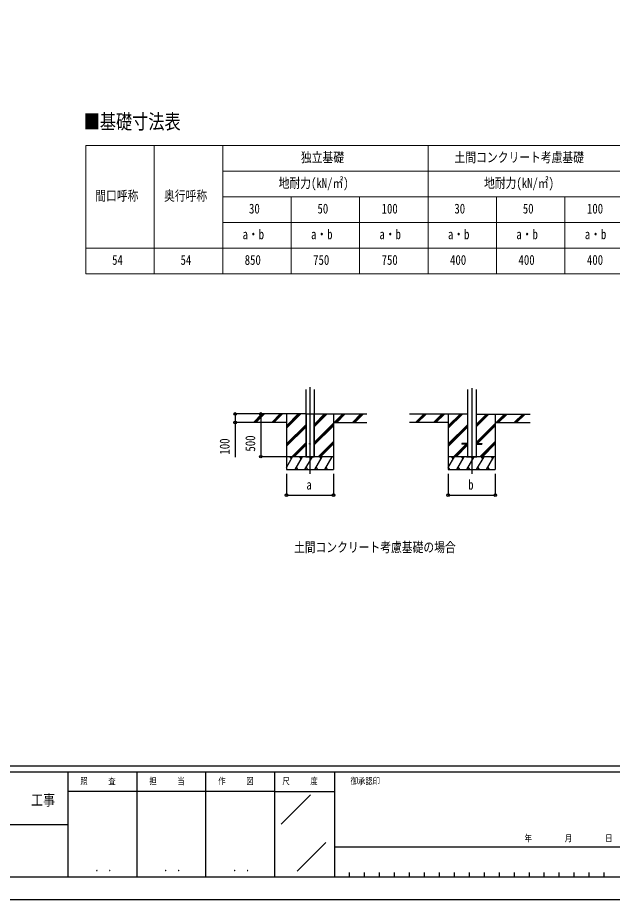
# Model space of a CAD drawing. Units: millimetres, scale not verified. Extents: x -14718 to 14718, y -10397 to 10401.
# Drawn here: x 3946 to 10897, y -10389 to -77 of the extents above; entities that cross this region are included whole.
import ezdxf
from ezdxf.enums import TextEntityAlignment as Align

# ---------------------------------------------------------------- set-up
doc = ezdxf.new("R2010")
doc.units = ezdxf.units.MM
doc.header["$LTSCALE"] = 50
doc.layers.add('0-1_TABLE1', color=7, linetype='Continuous', lineweight=18)
for name, color, linetype in [('0-2_USER1', 3, 'Continuous'), ('0-4_YKK_12', 2, 'Continuous'), ('0-5_YKK_A1', 4, 'Continuous'), ('0-6_YKK_D', 6, 'Continuous'), ('0-7_YKK_ZWAK', 7, 'Continuous')]:
    doc.layers.add(name, color=color, linetype=linetype)
doc.styles.add('ＭＳ ゴシック', font='')
doc.styles.get('ＭＳ ゴシック').set_extended_font_data('MS Gothic')

msp = doc.modelspace()

# ---------------------------------------------------------------- linework, layer by layer
at = {"layer": '0-1_TABLE1'}
for p, q in [((4742.58, -1573.84), (11142.58, -1573.84)), ((4742.58, -1573.84), (4742.58, -3073.84)), ((5542.58, -1573.84), (5542.58, -3073.84)), ((6342.58, -1573.84), (6342.58, -3073.84)), ((8742.58, -1573.84), (8742.58, -3073.84)), ((6342.58, -1873.84), (11142.58, -1873.84)), ((6342.58, -2173.84), (11142.58, -2173.84)), ((7142.58, -2173.84), (7142.58, -3073.84)), ((7942.58, -2173.84), (7942.58, -3073.84)), ((9542.58, -2173.84), (9542.58, -3073.84)), ((10342.58, -2173.84), (10342.58, -3073.84)), ((6342.58, -2473.84), (11142.58, -2473.84)), ((4742.58, -3073.84), (11142.58, -3073.84))]:
    msp.add_line(p, q, dxfattribs=at)
msp.add_lwpolyline([(4742.58, -2773.84), (7142.58, -2773.84), (7942.58, -2773.84), (11142.58, -2773.84)], dxfattribs=at)
at = {"layer": '0-4_YKK_12'}
for p, q in [((7362.32, -4397.75), (7362.32, -5411.6)), ((9253.32, -4409.4), (9253.32, -5412.6))]:
    msp.add_line(p, q, dxfattribs=at)
at = {"layer": '0-5_YKK_A1'}
for p, q in [((7312.32, -4427.25), (7312.32, -5211.6)), ((7412.32, -4427.25), (7412.32, -5211.6)), ((7412.32, -4427.25), (7412.32, -5211.6)), ((9202.92, -4427.25), (9202.92, -4712.6)), ((9203.32, -4427.25), (9203.32, -5212.6)), ((9303.32, -4427.25), (9303.32, -5212.6)), ((9304.92, -4427.25), (9304.92, -4712.6)), ((7312.32, -4711.6), (6636.37, -4711.6)), ((6703.06, -4810.2), (6801.66, -4711.6)), ((6715.8, -4811.6), (6815.8, -4711.6)), ((6729.94, -4811.6), (6829.94, -4711.6)), ((6915.19, -4810.2), (7013.79, -4711.6)), ((6927.93, -4811.6), (7027.93, -4711.6)), ((6942.07, -4811.6), (7042.07, -4711.6)), ((7087.32, -4711.6), (7087.32, -5361.6)), ((7087.32, -4878.48), (7254.21, -4711.6)), ((7087.32, -4864.34), (7240.06, -4711.6)), ((7087.32, -4850.2), (7225.92, -4711.6)), ((7312.32, -4711.6), (7412.32, -4711.6)), ((7314.82, -4711.6), (7314.82, -5211.6)), ((7316.32, -4711.6), (7316.32, -5211.6)), ((7408.32, -4711.6), (7408.32, -5211.6)), ((7409.82, -4711.6), (7409.82, -5211.6)), ((7412.32, -4861.85), (7562.57, -4711.6)), ((7412.32, -4847.71), (7548.43, -4711.6)), ((7412.32, -4833.56), (7534.29, -4711.6)), ((7412.32, -4711.6), (8027.94, -4711.6)), ((7637.32, -4711.6), (7637.32, -5361.6)), ((7646.42, -4811.6), (7746.42, -4711.6)), ((7660.56, -4811.6), (7760.56, -4711.6)), ((7674.71, -4811.6), (7774.71, -4711.6)), ((7858.55, -4811.6), (7958.55, -4711.6)), ((7872.7, -4811.6), (7972.7, -4711.6)), ((7886.84, -4811.6), (7986.84, -4711.6)), ((9202.51, -4712.6), (8527.37, -4712.6)), ((8594.06, -4811.2), (8692.66, -4712.6)), ((8606.8, -4812.6), (8706.8, -4712.6)), ((8620.94, -4812.6), (8720.94, -4712.6)), ((8806.19, -4811.2), (8904.79, -4712.6)), ((8818.93, -4812.6), (8918.93, -4712.6)), ((8833.07, -4812.6), (8933.07, -4712.6)), ((8978.32, -4712.6), (8978.32, -5362.6)), ((8978.32, -4879.48), (9145.21, -4712.6)), ((8978.32, -4865.34), (9131.06, -4712.6)), ((8978.32, -4851.2), (9116.92, -4712.6)), ((9202.02, -4712.6), (9202.62, -4712.6)), ((9303.32, -4862.85), (9453.57, -4712.6)), ((9303.32, -4848.71), (9439.43, -4712.6)), ((9303.32, -4834.56), (9425.29, -4712.6)), ((9303.32, -4712.6), (9303.42, -4712.6)), ((9303.42, -4712.6), (9303.72, -4712.6)), ((9304.13, -4712.6), (9936.53, -4712.6)), ((9304.62, -4712.6), (9304.92, -4712.6)), ((9528.32, -4712.6), (9528.32, -5362.6)), ((9537.42, -4812.6), (9637.42, -4712.6)), ((9551.56, -4812.6), (9651.56, -4712.6)), ((9565.71, -4812.6), (9665.71, -4712.6)), ((9749.55, -4812.6), (9849.56, -4712.6)), ((9763.7, -4812.6), (9863.7, -4712.6)), ((9777.84, -4812.6), (9877.84, -4712.6)), ((7087.32, -4811.6), (6636.37, -4811.6)), ((7087.32, -5062.33), (7312.32, -4837.33)), ((7412.32, -5045.69), (7637.32, -4820.7)), ((7412.32, -5059.84), (7637.32, -4834.84)), ((7637.32, -4811.6), (8027.94, -4811.6)), ((8978.32, -4812.6), (8527.37, -4812.6)), ((8978.32, -5063.33), (9203.32, -4838.33)), ((9303.32, -5046.69), (9528.32, -4821.7)), ((9306.06, -5058.1), (9528.32, -4835.84)), ((9528.32, -4812.6), (9936.53, -4812.6)), ((7087.32, -5076.47), (7312.32, -4851.47)), ((7087.32, -5090.61), (7312.32, -4865.61)), ((7412.32, -5073.98), (7637.32, -4848.98)), ((8978.32, -5077.47), (9203.32, -4852.47)), ((8978.32, -5091.61), (9203.32, -4866.61)), ((9320.2, -5058.1), (9528.32, -4849.98)), ((7150.18, -5211.6), (7312.32, -5049.46)), ((7458.55, -5211.6), (7637.32, -5032.83)), ((7472.69, -5211.6), (7637.32, -5046.97)), ((9195.68, -5058.1), (9203.32, -5050.46)), ((9195.68, -5058.1), (9203.32, -5050.46)), ((9349.55, -5212.6), (9528.32, -5033.83)), ((9363.69, -5212.6), (9528.32, -5047.97)), ((7164.33, -5211.6), (7312.32, -5063.6)), ((7178.47, -5211.6), (7312.32, -5077.74)), ((7486.83, -5211.6), (7637.32, -5061.11)), ((9041.18, -5212.6), (9186.68, -5067.1)), ((9055.33, -5212.6), (9200.83, -5067.1)), ((9069.47, -5212.6), (9203.32, -5078.74)), ((9203.32, -5058.1), (9135.82, -5058.1)), ((9135.82, -5058.1), (9135.82, -5067.1)), ((9203.32, -5067.1), (9135.82, -5067.1)), ((9303.32, -5058.1), (9370.82, -5058.1)), ((9303.32, -5074.98), (9311.2, -5067.1)), ((9303.32, -5074.98), (9311.2, -5067.1)), ((9303.32, -5067.1), (9370.82, -5067.1)), ((9370.82, -5058.1), (9370.82, -5067.1)), ((9377.83, -5212.6), (9528.32, -5062.11)), ((7637.32, -5211.6), (7087.32, -5211.6)), ((7087.32, -5337.05), (7159.75, -5211.6)), ((7144.75, -5237.58), (7129.75, -5211.6)), ((7188.62, -5361.6), (7275.22, -5211.6)), ((7260.22, -5237.58), (7245.22, -5211.6)), ((7304.09, -5361.6), (7390.69, -5211.6)), ((7375.69, -5237.58), (7360.69, -5211.6)), ((7419.56, -5361.6), (7506.16, -5211.6)), ((7491.16, -5237.58), (7476.16, -5211.6)), ((7535.03, -5361.6), (7621.63, -5211.6)), ((9528.32, -5212.6), (8978.32, -5212.6)), ((8978.32, -5338.05), (9050.75, -5212.6)), ((9035.75, -5238.58), (9020.75, -5212.6)), ((9079.62, -5362.6), (9166.22, -5212.6)), ((9151.22, -5238.58), (9136.22, -5212.6)), ((9192.42, -5212.6), (9314.22, -5212.6)), ((9195.09, -5362.6), (9281.69, -5212.6)), ((9266.69, -5238.58), (9251.69, -5212.6)), ((9310.56, -5362.6), (9397.16, -5212.6)), ((9382.16, -5238.58), (9367.16, -5212.6)), ((9426.03, -5362.6), (9512.63, -5212.6)), ((9497.63, -5238.58), (9482.63, -5212.6)), ((7087.32, -5361.6), (7637.32, -5361.6)), ((7203.62, -5335.62), (7218.62, -5361.6)), ((7319.09, -5335.62), (7334.09, -5361.6)), ((7434.56, -5335.62), (7449.56, -5361.6)), ((7550.03, -5335.62), (7565.03, -5361.6)), ((8979.15, -5336.62), (8994.15, -5362.6)), ((9094.62, -5336.62), (9109.62, -5362.6)), ((9210.09, -5336.62), (9225.09, -5362.6)), ((9325.56, -5336.62), (9340.56, -5362.6)), ((9441.03, -5336.62), (9456.03, -5362.6)), ((8978.32, -5362.6), (9528.32, -5362.6))]:
    msp.add_line(p, q, dxfattribs=at)
for points in [[(7312.32, -4427.25), (7312.32, -5211.6), (7412.32, -5211.6)], [(9201.72, -4427.25), (9201.72, -4712.6), (9202.02, -4712.6)], [(9303.72, -4427.25), (9303.72, -4712.6), (9304.02, -4712.6), (9304.62, -4712.6)], [(9202.62, -4712.6), (9202.92, -4712.6), (9203.22, -4712.6), (9203.32, -4712.6)]]:
    msp.add_lwpolyline(points, dxfattribs=at)
msp.add_circle((7362.32, -5061.6), 5, dxfattribs=at)
at = {"layer": '0-6_YKK_D'}
for p, q in [((6635.37, -4711.6), (6486.32, -4711.6)), ((6787.32, -4711.6), (6787.32, -5211.6)), ((6635.37, -4811.6), (6486.32, -4811.6)), ((7086.32, -5211.6), (6786.32, -5211.6)), ((7087.32, -5411.6), (7087.32, -5662.6)), ((7637.32, -5411.6), (7637.32, -5662.6)), ((8978.32, -5412.6), (8978.32, -5662.6)), ((9528.32, -5412.6), (9528.32, -5662.6)), ((7087.32, -5661.6), (7637.32, -5661.6)), ((8978.32, -5661.6), (9528.32, -5661.6))]:
    msp.add_line(p, q, dxfattribs=at)
msp.add_lwpolyline([(6487.32, -4711.6), (6487.32, -4811.6), (6487.32, -5216.7)], dxfattribs=at)
for centre in [(6487.32, -4711.6), (6787.32, -4711.6), (6487.32, -4811.6), (6787.32, -5211.6), (7087.32, -5661.6), (7637.32, -5661.6), (8978.32, -5661.6), (9528.32, -5661.6)]:
    msp.add_circle(centre, 14.88, dxfattribs=at)
at = {"layer": '0-7_YKK_ZWAK'}
for p, q in [((13632.57, -8831.6), (-13667.43, -8831.6)), ((4532.57, -8901.6), (-17.43, -8901.6)), ((5337.57, -8901.6), (5337.57, -10126.6)), ((6142.57, -8901.6), (6142.57, -10126.6)), ((6947.57, -8901.6), (6947.57, -10126.6)), ((7647.57, -8901.6), (6947.57, -8901.6)), ((11261.32, -8901.6), (7647.57, -8901.6)), ((7647.57, -8901.6), (7647.57, -10126.6)), ((6947.57, -9129.1), (4532.57, -9129.1)), ((6947.57, -9129.1), (7647.57, -9129.1)), ((7024.87, -9508.12), (7367.63, -9165.35)), ((-17.43, -9514.1), (4532.57, -9514.1)), ((7212.35, -10060.06), (7549.12, -9723.29)), ((7647.57, -9776.6), (11261.32, -9776.6)), ((7822.57, -10074.1), (7822.57, -10126.6)), ((7997.57, -10074.1), (7997.57, -10126.6)), ((8172.57, -10074.1), (8172.57, -10126.6)), ((8347.57, -10074.1), (8347.57, -10126.6)), ((8522.57, -10074.1), (8522.57, -10126.6)), ((8697.57, -10074.1), (8697.57, -10126.6)), ((8872.57, -10074.1), (8872.57, -10126.6)), ((9047.57, -10074.1), (9047.57, -10126.6)), ((9222.57, -10074.1), (9222.57, -10126.6)), ((9397.57, -10074.1), (9397.57, -10126.6)), ((9572.57, -10074.1), (9572.57, -10126.6)), ((9747.57, -10074.1), (9747.57, -10126.6)), ((9922.57, -10074.1), (9922.57, -10126.6)), ((10097.57, -10074.1), (10097.57, -10126.6)), ((10272.57, -10074.1), (10272.57, -10126.6)), ((10447.57, -10074.1), (10447.57, -10126.6)), ((10622.57, -10074.1), (10622.57, -10126.6)), ((10797.57, -10074.1), (10797.57, -10126.6)), ((-17.43, -10126.6), (4532.57, -10126.6)), ((4532.57, -10126.6), (6947.57, -10126.6)), ((6947.57, -10126.6), (7647.57, -10126.6)), ((7647.57, -10126.6), (11261.32, -10126.6))]:
    msp.add_line(p, q, dxfattribs=at)
msp.add_lwpolyline([(-14717.5, -10389.1), (14717.5, -10389.1), (14717.5, 10400.9), (-14717.5, 10400.9)], close=True, dxfattribs=at)
msp.add_lwpolyline([(6947.57, -8901.6), (4532.57, -8901.6), (4532.57, -10126.6)], dxfattribs=at)

# ---------------------------------------------------------------- texts
at = {"layer": '0-1_TABLE1', "style": 'ＭＳ ゴシック', "width": 0.8}
for s, p in [('独立基礎', (7256.98, -1802.59)), ('土間コンクリート考慮基礎', (9052.18, -1802.59)), ('地耐力(kN/㎡)', (6996.58, -2102.59)), ('地耐力(kN/㎡)', (9396.58, -2102.59)), ('間口呼称', (4852.78, -2252.59)), ('奥行呼称', (5656.98, -2252.59)), ('30', (6650.18, -2402.59)), ('50', (7450.18, -2402.59)), ('100', (8199.78, -2402.59)), ('30', (9050.18, -2402.59)), ('50', (9850.18, -2402.59)), ('100', (10599.78, -2402.59)), ('a・b', (6574.58, -2702.59)), ('a・b', (7374.58, -2702.59)), ('a・b', (8174.58, -2702.59)), ('a・b', (8974.58, -2702.59)), ('a・b', (9774.58, -2702.59)), ('a・b', (10574.58, -2702.59)), ('54', (5050.18, -3002.59)), ('54', (5850.18, -3002.59)), ('850', (6599.78, -3002.59)), ('750', (7399.78, -3002.59)), ('750', (8199.78, -3002.59)), ('400', (8999.78, -3002.59)), ('400', (9799.78, -3002.59)), ('400', (10599.78, -3002.59))]:
    msp.add_text(s, height=115.5, dxfattribs=at).set_placement(p, align=Align.BOTTOM_LEFT)
at = {"layer": '0-2_USER1', "style": 'ＭＳ ゴシック', "width": 0.8}
for s, height, p in [('■基礎寸法表', 173.2, (4717.29, -1431.4)), ('土間コンクリート考慮基礎の場合', 115.5, (7175.5, -6362.6))]:
    msp.add_text(s, height=height, dxfattribs=at).set_placement(p, align=Align.BOTTOM_LEFT)
at = {"layer": '0-6_YKK_D', "style": 'ＭＳ ゴシック', "width": 0.8}
for s, p in [('100', (6457.32, -5186.7)), ('500', (6757.32, -5151.85))]:
    msp.add_text(s, height=115.5, rotation=90, dxfattribs=at).set_placement(p, align=Align.BOTTOM_LEFT)
for s, p in [('a', (7320.32, -5631.6)), ('b', (9211.32, -5631.6))]:
    msp.add_text(s, height=115.5, dxfattribs=at).set_placement(p, align=Align.BOTTOM_LEFT)
at = {"layer": '0-7_YKK_ZWAK', "style": 'ＭＳ ゴシック', "width": 0.8}
for s, height, p in [('照     査', 76.98, (4677.47, -9067.85)), ('担     当', 76.98, (5485.27, -9067.85)), ('作     図', 76.98, (6290.27, -9067.85)), ('尺     度', 76.98, (7039.97, -9067.85)), ('御承認印', 76.98, (7836.98, -9067.85)), ('工事', 128.3, (4103.17, -9330.23)), ('年        月        日', 76.98, (9869.67, -9735.35)), ('． ．', 90.71, (4847.5, -10089.33)), ('． ．', 90.71, (5652.5, -10089.33)), ('． ．', 90.71, (6457.5, -10089.33))]:
    msp.add_text(s, height=height, dxfattribs=at).set_placement(p, align=Align.BOTTOM_LEFT)

doc.saveas('drawing.dxf')
